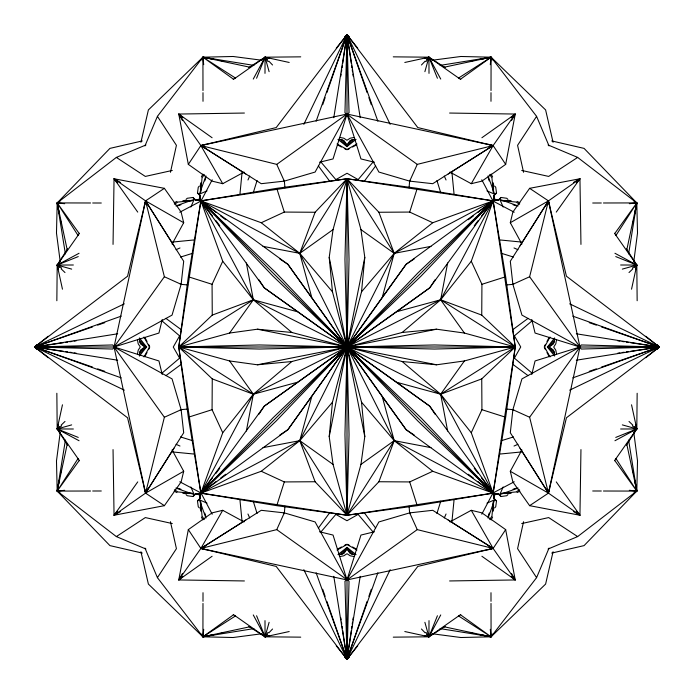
<?xml version="1.0" encoding="UTF-8"?>
<svg xmlns="http://www.w3.org/2000/svg" width="694" height="694" viewBox="0 0 694 694"><rect width="100%" height="100%" fill="white"/><g stroke="black" fill="none" stroke-linecap="round" stroke-linejoin="round"><path stroke-width="1.04" d="M349.412 657.149L347 659.3L347 579.95L360.949 535.065L374.465 531.769M311.727 396.664L299.782 440.655L315.102 481.74L347 515.243L360.949 464.407L364.792 436.604L361.531 402.182L332.469 291.818L299.782 253.345L261.256 222.731L200.878 200.878L264.284 287.863L396.664 382.273L440.655 394.218L481.74 378.898L515.243 347L464.407 333.051L436.604 329.208L402.182 332.469L291.818 361.531L253.345 394.218L222.731 432.744L200.878 493.122L287.863 429.716L382.273 297.336L394.218 253.345L378.898 212.26L347 178.757L347 515.243L417.25 505.674L493.122 493.122L505.674 417.25L515.243 347L505.674 276.75L493.122 200.878L417.25 188.326L347 178.757L276.75 188.326L200.878 200.878L188.326 276.75L178.757 347L188.326 417.25L200.878 493.122L276.75 505.674L347 515.243L493.122 493.122L515.243 347L493.122 200.878L347 178.757L200.878 200.878L178.757 347L200.878 493.122L347 515.243L378.898 481.74L394.218 440.655L382.273 396.664L287.863 264.284L200.878 200.878L222.731 261.256L253.345 299.782L291.818 332.469L402.182 361.531L436.604 364.792L464.407 360.949L515.243 347L481.74 315.102L440.655 299.782L396.664 311.727L264.284 406.137L200.878 493.122L261.256 471.269L299.782 440.655L332.469 402.182L361.531 291.818L364.792 257.396L360.949 229.593L347 178.757L315.102 212.26L299.782 253.345L311.727 297.336M202.986 603.459L202.917 636.806L233.089 637.517L261.525 633.796M202.995 601.308L203.012 592.702M490.988 101.298L491.005 92.692M491.014 90.541L491.083 57.194L460.911 56.483L432.475 60.205M200.453 509.925L200.488 501.71M264.995 73.373L265.056 57.194L300.736 56.847M429.005 620.627L428.944 636.806L393.264 637.153M493.512 192.29L493.547 184.075M222.731 432.744L212.069 409.694L212.26 378.898L178.757 347L212.26 315.102L253.345 299.782L297.336 311.727M481.74 315.102L481.931 284.306L471.269 261.256L493.122 200.878L432.744 222.731L394.218 253.345L361.531 291.818M56.847 300.736L57.194 265.056L67.535 248.886M637.153 393.264L636.806 428.944L626.465 445.114M200.419 200.774L200.445 198.631M493.555 495.369L493.581 493.226M113.044 244.401L114.05 178.757L164.374 188.326L181.125 212.069L183.693 222.731L172.095 244.071M200.566 495.464L200.592 493.365L198.536 493.434M493.434 198.536L493.408 200.635L495.464 200.566M580.956 449.599L579.95 515.243L529.626 505.674L512.875 481.931L510.307 471.269L521.905 449.929M349.412 36.851L347 34.7L344.953 112.81L417.25 164.374L493.122 145.558L515.243 114.05L449.599 113.044M431.017 246.353L394.218 253.345L347 178.757L344.953 259.469L349.047 434.531L347 515.243L299.782 440.655L394.218 253.345L493.122 200.878L440.655 299.782L402.182 332.469M344.588 657.149L347 659.3L349.047 581.19L276.75 529.626L200.878 548.442L178.757 579.95L244.401 580.956M200.566 192.221L200.887 182.696M493.113 511.305L493.434 501.779M284.297 513.673L284.948 506.178M409.052 187.822L409.703 180.327M361.531 402.182L394.218 440.655L432.744 471.269L493.122 493.122L471.269 432.744L440.655 394.218L253.345 299.782L200.878 200.878L299.782 253.345L394.218 440.655L347 515.243L333.051 464.407L329.208 436.604L332.469 402.182M200.687 192.29L202.058 177.959L204.244 174.394M493.313 501.71L491.942 516.041L489.756 519.606M239.898 194.606L242.102 172.034M451.898 521.966L454.102 499.394M203.706 629.319L202.917 636.806L253.891 628.608M490.294 64.681L491.083 57.194L440.109 65.392M36.851 344.588L34.7 347L114.05 347L172.06 315.102L181.125 284.306L183.693 261.256L145.558 200.878L114.05 178.757L137.742 212.104M657.149 344.588L659.3 347L579.95 347L521.94 378.898L512.875 409.694L510.307 432.744L548.442 493.122L579.95 515.243L556.258 481.896M199.976 198.432L200.236 196.385M493.764 497.615L494.024 495.568M60.205 432.475L56.483 460.911L57.194 491.083L109.93 545.614L142.296 553.075M633.796 261.525L637.517 233.089L636.806 202.917L584.07 148.386L551.704 140.925M332.469 291.818L329.208 257.396L333.051 229.593L347 178.757L299.782 253.345L262.983 246.353M200.384 196.072L197.46 193.062L198.276 187.207L199.395 186.044M493.616 497.928L496.54 500.938L495.724 506.794L494.605 507.956M340.841 76.158L341.153 74.032M341.474 71.907L341.786 69.782M342.107 67.656L342.42 65.531M342.732 63.406L347 34.7L357.757 48.207M336.243 645.793L347 659.3L351.268 630.594M351.58 628.469L351.893 626.344M352.214 624.218L352.526 622.093M352.847 619.968L353.159 617.842M333.788 117.694L347 34.7L417.779 127.566L493.122 145.558L505.674 164.374L481.931 181.125L471.269 183.693L449.929 172.095M244.071 521.905L222.731 510.307L212.069 512.875L188.326 529.626L200.878 548.442L276.221 566.434L347 659.3L360.212 576.306M65.392 440.109L57.194 491.083L116.349 536.583L145.905 549.032M628.608 253.891L636.806 202.917L577.651 157.417L548.095 144.968M59.415 479.415L57.194 491.083L59.962 492.749M60.421 474.115L60.82 471.998M137.455 354.148L138.193 350.227L140.275 346.957L138.193 343.773L137.455 339.852M188.326 529.626L178.757 579.95L212.104 556.258M246.353 431.017L253.345 394.218L229.593 360.949L178.757 347L253.345 299.782L246.353 262.983M464.407 333.051L440.655 299.782L447.647 262.983M505.674 164.374L515.243 114.05L481.896 137.742M556.545 339.852L555.807 343.773L553.725 347.043L555.807 350.227L556.545 354.148M633.18 222.002L633.579 219.885M634.585 214.585L636.806 202.917L634.038 201.251M205.936 518.114L199.395 499.81L200.627 493.495M493.373 200.505L494.605 194.19L488.064 175.886M59.285 480.543L57.194 491.083L90.541 491.014M329.208 436.604L364.792 257.396M634.715 213.457L636.806 202.917L603.459 202.986M67.309 443.726L57.194 491.083L64.681 490.294M626.691 250.274L636.806 202.917L629.319 203.706M36.851 349.412L34.7 347L112.81 349.047L114.05 347L145.558 200.878L164.374 188.326M529.626 505.674L548.442 493.122L579.95 347L581.19 344.953L659.3 347L657.149 349.412M62.46 404.802L57.194 428.944L67.535 445.114M631.54 289.198L636.806 265.056L626.465 248.886M170.446 172.286L176.423 145.324L157.417 116.349L202.917 57.194L233.089 56.483L261.525 60.205M523.554 521.715L517.577 548.676L536.583 577.651L491.083 636.806L460.911 637.517L432.475 633.796M140.925 142.296L148.386 109.93L202.917 57.194L253.891 65.392M553.075 551.704L545.614 584.07L491.083 636.806L440.109 628.608M183.693 222.731L145.558 200.878L127.566 276.221L34.7 347L48.207 357.757M510.307 471.269L548.442 493.122L566.434 417.779L659.3 347L645.793 336.243M172.095 449.929L183.693 471.269L181.125 481.931L164.374 505.674L114.05 515.243L113.044 449.599M521.905 244.071L510.307 222.731L512.875 212.069L529.626 188.326L579.95 178.757L580.956 244.401M162.231 319.535L158.935 333.051L114.05 347L112.81 344.953L34.7 347L127.566 417.779L145.558 493.122L164.374 505.674M199.074 200.193L200.262 195.318L199.308 199.36L196.896 200.115M494.926 493.807L493.738 498.682L494.692 494.64L497.104 493.885M531.769 374.465L535.065 360.949L579.95 347L581.19 349.047L659.3 347L566.434 276.221L548.442 200.878L529.626 188.326M144.257 206.109L145.558 200.878L173.977 245.754M137.742 481.896L114.05 515.243L145.558 493.122L164.374 417.25L114.05 347L164.374 276.75L145.558 200.878L147.423 204.747M549.743 487.891L548.442 493.122L529.626 417.25L579.95 347L529.626 276.75L548.442 200.878L579.95 178.757L556.258 212.104M269.116 622.327L265.056 636.806L300.736 637.153M424.884 71.673L428.944 57.194L393.264 56.847M253.249 192.802L257.066 180.509M344.588 36.851L347 34.7L347 114.05L333.051 158.935L319.535 162.231M436.934 513.491L440.751 501.198M58.496 424.832L57.194 428.944L79.506 460.729M635.504 269.168L636.806 265.056L614.494 233.271M204.773 180.934L205.762 177.846M277.079 504.642L284.306 481.931L315.102 481.74M378.898 212.26L409.694 212.069L416.921 189.358M488.238 516.154L489.227 513.066M139.286 355.328L139.945 353.272L146.642 346.939M554.714 338.672L554.055 340.728L547.358 347.061M200.115 196.896L199.308 199.36L195.344 200.262L199.221 199.308M493.885 497.104L494.692 494.64L498.656 493.738L494.779 494.692M322.667 104.768L325.13 97.663M326.9 92.588L347 34.7L348.206 36.496M345.794 657.504L347 659.3L367.1 601.412M368.87 596.337L371.333 589.232M316.126 121.233L347 34.7L347.946 36.635M346.054 657.365L347 659.3L377.874 572.767M200.627 200.505L199.395 194.19L205.936 175.886M488.064 518.114L494.605 499.81L493.373 493.495M139.477 353.003L140.648 350.002L145.818 346.315M554.523 340.997L553.352 343.998L548.182 347.685M256.58 78.249L265.056 57.194L289.198 62.46M437.42 615.751L428.944 636.806L404.802 631.54M139.624 352.994L140.44 350.991L146.148 346.506M554.376 341.006L553.56 343.01L547.852 347.494M183.693 471.269L145.558 493.122L147.18 489.157M546.82 204.843L548.442 200.878L510.307 222.731M186.044 494.605L187.207 495.724L193.062 496.54L194.025 494.267M499.975 199.733L500.938 197.46L506.794 198.276L507.956 199.395M144.968 145.905L157.417 116.349M536.583 577.651L549.032 548.095M190.841 207.038L194.19 199.395L200.505 200.627M493.495 493.373L499.81 494.605L503.159 486.962M247.958 179.989L249.719 176.033M444.281 517.967L446.042 514.011M244.071 172.095L222.731 183.693L212.069 181.125L188.326 164.374L200.878 145.558L347 114.05L378.898 172.06L409.694 181.125L417.25 164.374M276.75 529.626L284.306 512.875L315.102 521.94L347 579.95L493.122 548.442L505.674 529.626L481.931 512.875L471.269 510.307L449.929 521.905M212.26 315.102L212.069 284.306L222.731 261.256M471.269 432.744L481.931 409.694L481.74 378.898M303.816 124.365L347 34.7L390.184 124.365M144.257 487.891L145.558 493.122L147.423 489.253M546.577 204.747L548.442 200.878L549.743 206.109M303.816 569.635L347 659.3L390.184 569.635M346.054 36.635L347 34.7L377.874 121.233M316.126 572.767L347 659.3L347.946 657.365M201.39 176.979L202.848 174.107M491.152 519.893L492.61 517.021M200.618 201.789L212.208 179.789M148.533 349.689L149.54 347.772M544.46 346.228L545.467 344.311M481.792 514.211L493.382 492.211M333.051 464.407L299.782 440.655L200.878 493.122L253.345 394.218L440.655 299.782L471.269 261.256M253.267 79.064L265.056 57.194L269.168 58.496M440.733 614.936L428.944 636.806L424.832 635.504M262.974 60.985L265.056 57.194L267.303 59.537M143.988 356.968L149.696 346.566M544.304 347.434L550.012 337.032M431.026 633.015L428.944 636.806L426.697 634.463M336.243 48.207L347 34.7L349.047 112.81L347 114.05L315.102 172.06L284.306 181.125L261.256 183.693L200.878 145.558L178.757 114.05L244.401 113.044M357.757 645.793L347 659.3L344.953 581.19L347 579.95L378.898 521.94L409.694 512.875L432.744 510.307L493.122 548.442L515.243 579.95L449.599 580.956M144.933 356.326L147.033 352.561M546.967 341.439L549.067 337.674M206.109 549.743L200.878 548.442L222.731 510.307M471.269 183.693L493.122 145.558L487.891 144.257M182.539 573.4L178.757 579.95L182.791 576.384M511.461 120.6L515.243 114.05L511.209 117.616M201.251 59.962L202.917 57.194L214.585 59.415M492.749 634.038L491.083 636.806L479.415 634.585M145.558 493.122L183.693 432.744L181.125 409.694L172.06 378.898L114.05 347L145.558 493.122L173.977 448.246M520.023 245.754L548.442 200.878L579.95 347L535.065 333.051L531.769 319.535M548.442 200.878L510.307 261.256L512.875 284.306L521.94 315.102L579.95 347M78.101 458.448L57.194 491.083L79.281 460.417M615.899 235.552L636.806 202.917L614.719 233.583M214.585 634.585L202.917 636.806L157.417 577.651L176.423 548.676L170.446 521.715M479.415 59.415L491.083 57.194L536.583 116.349L517.577 145.324L523.554 172.286M258.905 414.275L264.284 406.137L429.716 287.863L493.122 200.878L406.137 264.284L382.273 297.336M435.095 279.725L429.716 287.863L396.664 311.727M345.794 36.496L347 34.7L367.1 92.588M326.9 601.412L347 659.3L348.206 657.504M425.916 61.671L428.944 57.194L445.114 67.535M268.084 632.329L265.056 636.806L248.886 626.465M79.506 233.271L57.194 265.056L62.46 289.198M614.494 460.729L636.806 428.944L631.54 404.802M346.315 145.818L350.002 140.648L353.003 139.477M347.685 548.182L343.998 553.352L340.997 554.523M297.336 382.273L253.345 394.218L178.757 347L229.593 333.051L253.345 299.782M447.647 431.017L440.655 394.218L464.407 360.949M364.046 181.585L375.654 165.892M318.346 528.108L329.954 512.415M360.212 117.694L347 34.7L276.221 127.566L200.878 145.558L222.731 183.693M216.259 481.419L200.878 493.122L212.581 477.741M215.834 473.473L219.738 468.346M474.262 225.654L478.166 220.527M481.419 216.259L493.122 200.878L477.741 212.581M333.788 576.306L347 659.3L417.779 566.434L493.122 548.442L471.269 510.307M139.39 356.057L146.564 346.965L139.39 337.943M346.506 146.148L350.991 140.44L352.994 139.624M347.494 547.852L343.01 553.56L341.006 554.376M554.61 337.943L547.436 347.035L554.61 356.057M373.572 161.433L358.139 179.616L347.035 173.266L335.861 179.616L320.428 161.433M320.428 532.567L335.861 514.384L346.965 520.734L358.139 514.384L373.572 532.567M117.616 511.209L114.05 515.243L120.6 511.461M576.384 182.791L579.95 178.757L573.4 182.539M346.939 146.642L353.272 139.945L355.328 139.286M347.061 547.358L340.728 554.055L338.672 554.714M200.878 493.122L273.063 417.779L420.937 276.221L493.122 200.878L417.779 273.063L276.221 420.937L200.878 493.122L493.122 200.878M421.449 64.993L425.196 61.098M426.697 59.537L428.944 57.194L460.729 79.506M267.303 634.463L265.056 636.806L233.271 614.494M268.804 632.902L272.551 629.007M493.616 196.072L496.54 193.062L495.724 187.207L494.605 186.044M199.395 507.956L198.276 506.794L197.46 500.938L200.384 497.928M193.062 496.54L196.072 493.616M497.928 200.384L500.938 197.46M186.044 199.395L187.207 198.276L193.062 197.46L196.072 200.384M59.537 426.697L57.194 428.944L60.985 431.026M61.098 425.196L64.993 421.449M629.007 272.551L632.902 268.804M634.463 267.303L636.806 265.056L633.015 262.974M507.956 494.605L506.794 495.724L500.938 496.54L497.928 493.616M161.433 373.572L179.616 358.139L173.266 347.035L179.616 335.861L161.433 320.428M532.567 320.428L514.384 335.861L520.734 346.965L514.384 358.139L532.567 373.572M36.496 348.206L34.7 347L48.207 336.243M645.793 357.757L659.3 347L657.504 345.794M356.057 139.39L346.965 146.564L337.943 139.39M337.943 554.61L347.035 547.436L356.057 554.61M145.905 144.968L116.349 157.417L57.194 202.917L56.483 233.089L60.205 261.525M548.095 549.032L577.651 536.583L636.806 491.083L637.517 460.911L633.796 432.475M468.346 219.738L473.473 215.834M220.527 478.166L225.654 474.262M165.892 375.654L181.585 364.046M512.415 329.954L528.108 318.346M460.417 79.281L491.083 57.194L545.614 109.93L553.075 142.296M233.583 614.719L202.917 636.806L148.386 584.07L140.925 551.704M206.109 144.257L200.878 145.558L276.75 164.374L347 114.05L493.122 145.558L448.246 173.977M245.754 520.023L200.878 548.442L347 579.95L417.25 529.626L493.122 548.442L487.891 549.743M299.782 253.345L333.051 229.593M360.949 464.407L394.218 440.655L431.017 447.647M233.271 79.506L265.056 57.194L268.084 61.671M460.729 614.494L428.944 636.806L425.916 632.329M61.671 425.916L57.194 428.944L79.064 440.733M632.329 268.084L636.806 265.056L614.936 253.267M36.635 347.946L34.7 347L36.496 345.794M657.504 348.206L659.3 347L657.365 346.054M414.275 258.905L406.137 264.284L287.863 429.716L279.725 435.095M577.651 157.417L548.676 176.423L521.715 170.446M116.349 536.583L145.324 517.577L172.286 523.554M458.448 78.101L491.083 57.194L492.749 59.962M235.552 615.899L202.917 636.806L201.251 634.038M248.886 67.535L265.056 57.194L269.116 71.673M445.114 626.465L428.944 636.806L424.884 622.327M489.157 147.18L493.122 145.558L432.744 183.693L409.694 181.125M402.182 361.531L440.655 394.218L515.243 347L440.655 299.782M204.843 546.82L200.878 548.442L261.256 510.307L284.306 512.875M174.394 204.244L177.959 202.058L192.29 200.687M519.606 489.756L516.041 491.942L501.71 493.313M59.962 201.251L57.194 202.917L65.392 253.891M634.038 492.749L636.806 491.083L628.608 440.109M352.561 147.033L356.326 144.933M337.674 549.067L341.439 546.967M60.985 262.974L57.194 265.056L58.496 269.168M346.566 149.696L356.968 143.988M337.032 550.012L347.434 544.304M633.015 431.026L636.806 428.944L635.504 424.832M79.064 253.267L57.194 265.056L59.537 267.303M614.936 440.733L636.806 428.944L634.463 426.697M179.789 212.208L201.789 200.618M492.211 493.382L514.211 481.792M347.772 149.54L349.689 148.533M344.311 545.467L346.228 544.46M174.107 202.848L176.979 201.39M517.021 492.61L519.893 491.152M124.365 390.184L34.7 347L36.635 346.054M657.365 347.946L659.3 347L569.635 303.816M121.233 377.874L34.7 347L124.365 303.816M489.253 147.423L493.122 145.558M200.878 548.442L204.747 546.577M569.635 390.184L659.3 347L572.767 316.126M261.256 222.731L284.306 212.069L315.102 212.26M378.898 481.74L409.694 481.931L432.744 471.269M164.374 417.25L181.125 409.694M512.875 284.306L529.626 276.75M176.033 249.719L179.989 247.958M514.011 446.042L517.967 444.281M199.395 194.19L207.038 190.841M486.962 503.159L494.605 499.81M494.267 194.025L496.54 193.062M197.46 500.938L199.733 499.975M78.249 256.58L57.194 265.056L61.671 268.084M615.751 437.42L636.806 428.944L632.329 425.916M175.886 205.936L194.19 199.395M499.81 494.605L518.114 488.064M92.588 367.1L34.7 347L121.233 316.126M572.767 377.874L659.3 347L601.412 326.9M117.694 360.212L34.7 347L92.588 326.9M97.663 325.13L104.768 322.667M589.232 371.333L596.337 368.87M601.412 367.1L659.3 347L576.306 333.788M177.846 205.762L180.934 204.773M481.931 284.306L504.642 277.079M189.358 416.921L212.069 409.694M513.066 489.227L516.154 488.238M424.832 58.496L428.944 57.194L431.026 60.985M269.168 635.504L265.056 636.806L262.974 633.015M180.509 257.066L192.802 253.249M501.198 440.751L513.491 436.934M622.327 269.116L636.806 265.056L637.153 300.736M71.673 424.884L57.194 428.944L56.847 393.264M142.296 140.925L109.93 148.386L57.194 202.917L59.415 214.585M551.704 553.075L584.07 545.614L636.806 491.083L634.585 479.415M172.286 170.446L145.324 176.423L116.349 157.417M521.715 523.554L548.676 517.577L577.651 536.583M404.802 62.46L428.944 57.194L440.733 79.064M289.198 631.54L265.056 636.806L253.267 614.936M443.726 67.309L491.083 57.194L480.543 59.285M250.274 626.691L202.917 636.806L213.457 634.715M229.593 360.949L257.396 364.792L436.604 329.208M493.495 200.627L499.81 199.395L518.114 205.936M175.886 488.064L194.19 494.605L200.505 493.373M471.998 60.82L474.115 60.421M262.983 447.647L299.782 440.655M219.885 633.579L222.002 633.18M354.148 137.455L350.227 138.193L346.957 140.275L343.773 138.193L339.852 137.455M339.852 556.545L343.773 555.807L347.043 553.725L350.227 555.807L354.148 556.545M63.406 351.268L34.7 347L117.694 333.788M576.306 360.212L659.3 347L630.594 342.732M34.7 347L63.406 342.732M65.531 342.42L67.656 342.107M69.782 341.786L71.907 341.474M74.032 341.153L76.158 340.841M617.842 353.159L619.968 352.847M622.093 352.526L624.218 352.214M626.344 351.893L628.469 351.58M630.594 351.268L659.3 347M229.593 333.051L257.396 329.208L291.818 332.469M196.385 200.236L198.432 199.976M495.568 494.024L497.615 493.764M172.034 242.102L194.606 239.898M499.394 454.102L521.966 451.898M257.396 364.792L291.818 361.531M506.178 284.948L513.673 284.297M180.327 409.703L187.822 409.052M182.696 200.887L192.221 200.566M501.779 493.434L511.305 493.113M178.757 347L259.469 344.953L434.531 349.047L515.243 347L434.531 344.953L259.469 349.047L178.757 347L515.243 347M198.631 200.445L200.774 200.419M493.226 493.581L495.369 493.555M501.71 200.488L509.925 200.453M73.373 264.995L57.194 265.056L71.673 269.116M620.627 429.005L636.806 428.944L622.327 424.884M184.075 493.547L192.29 493.512M592.702 203.012L601.308 202.995M92.692 491.005L101.298 490.988M90.541 202.986L57.194 202.917L59.285 213.457M92.692 202.995L101.298 203.012M592.702 490.988L601.308 491.005M603.459 491.014L636.806 491.083L634.715 480.543M620.627 264.995L636.806 265.056L615.751 256.58M73.373 429.005L57.194 428.944L78.249 437.42M184.075 200.453L192.29 200.488M501.71 493.512L509.925 493.547M493.226 200.419L495.369 200.445M198.631 493.555L200.774 493.581M198.536 200.566L200.635 200.592L200.566 198.536M495.464 493.434L493.365 493.408L493.434 495.464M501.779 200.566L511.305 200.887M182.696 493.113L192.221 493.434M180.327 284.297L187.822 284.948M506.178 409.052L513.673 409.703M501.71 200.687L516.041 202.058L519.606 204.244M192.29 493.313L177.959 491.942L174.394 489.756M499.394 239.898L521.966 242.102M172.034 451.898L194.606 454.102M64.681 203.706L57.194 202.917L67.309 250.274M629.319 490.294L636.806 491.083L626.691 443.726M495.568 199.976L497.615 200.236M196.385 493.764L198.432 494.024M617.842 340.841L619.968 341.153M622.093 341.474L624.218 341.786M626.344 342.107L628.469 342.42M65.531 351.58L67.656 351.893M69.782 352.214L71.907 352.526M74.032 352.847L76.158 353.159M219.885 60.421L222.002 60.82M471.998 633.18L474.115 633.579M213.457 59.285L202.917 57.194L202.986 90.541M257.396 329.208L436.604 364.792M480.543 634.715L491.083 636.806L491.014 603.459M250.274 67.309L202.917 57.194L203.706 64.681M443.726 626.691L491.083 636.806L490.294 629.319M494.779 199.308L498.682 200.262L494.64 199.308L493.885 196.896M199.221 494.692L195.318 493.738L199.36 494.692L200.115 497.104M374.465 162.231L360.949 158.935L347 114.05M319.535 531.769L333.051 535.065L347 579.95M501.198 253.249L513.491 257.066M114.05 347L158.935 360.949L162.231 374.465M180.509 436.934L192.802 440.751M189.358 277.079L212.069 284.306M481.931 409.694L504.642 416.921M338.672 139.286L340.728 139.945L347.061 146.642M513.066 204.773L516.154 205.762M177.846 488.238L180.934 489.227M355.328 554.714L353.272 554.055L346.939 547.358M497.104 200.115L494.64 199.308L493.738 195.344L494.926 200.193M196.896 493.885L199.36 494.692L200.262 498.656L199.074 493.807M589.232 322.667L596.337 325.13M97.663 368.87L104.768 371.333M212.26 378.898L253.345 394.218M340.997 139.477L343.998 140.648L347.685 145.818M353.003 554.523L350.002 553.352L346.315 548.182M341.006 139.624L343.01 140.44L347.494 146.148M352.994 554.376L350.991 553.56L346.506 547.852M245.754 173.977L200.878 145.558L204.843 147.18M489.157 546.82L493.122 548.442L448.246 520.023M197.46 193.062L199.733 194.025M494.267 499.975L496.54 500.938M486.962 190.841L494.605 194.19M199.395 499.81L207.038 503.159M514.011 247.958L517.967 249.719M176.033 444.281L179.989 446.042M512.875 409.694L529.626 417.25M164.374 276.75L181.125 284.306M409.694 212.069L432.744 222.731M261.256 471.269L284.306 481.931M200.878 145.558L204.747 147.423M489.253 546.577L493.122 548.442M517.021 201.39L519.893 202.848M174.107 491.152L176.979 492.61M344.311 148.533L346.228 149.54M347.772 544.46L349.689 545.467M492.211 200.618L514.211 212.208M179.789 481.792L201.789 493.382M394.218 440.655L493.122 493.122L440.655 394.218M337.032 143.988L347.434 149.696M346.566 544.304L356.968 550.012M337.674 144.933L341.439 147.033M352.561 546.967L356.326 549.067M120.6 182.539L114.05 178.757L117.616 182.791M573.4 511.461L579.95 515.243L576.384 511.209M235.552 78.101L202.917 57.194L233.583 79.281M458.448 615.899L491.083 636.806L460.417 614.719M279.725 258.905L287.863 264.284L406.137 429.716L493.122 493.122L429.716 406.137L396.664 382.273M414.275 435.095L406.137 429.716L382.273 396.664M212.104 137.742L178.757 114.05L188.326 164.374M481.896 556.258L515.243 579.95L505.674 529.626M548.182 346.315L553.352 350.002L554.523 353.003M360.949 229.593L394.218 253.345M145.818 347.685L140.648 343.998L139.477 340.997M512.415 364.046L528.108 375.654M165.892 318.346L181.585 329.954M212.581 216.259L200.878 200.878L216.259 212.581M220.527 215.834L225.654 219.738M468.346 474.262L473.473 478.166M477.741 481.419L493.122 493.122L481.419 477.741M547.852 346.506L553.56 350.991L554.376 352.994M146.148 347.494L140.44 343.01L139.624 341.006M182.791 117.616L178.757 114.05L182.539 120.6M511.209 576.384L515.243 579.95L511.461 573.4M547.358 346.939L554.055 353.272L554.714 355.328M146.642 347.061L139.945 340.728L139.286 338.672M200.878 200.878L276.221 273.063L417.779 420.937L493.122 493.122L420.937 417.779L273.063 276.221L200.878 200.878L493.122 493.122M629.007 421.449L632.902 425.196M61.098 268.804L64.993 272.551M268.804 61.098L272.551 64.993M421.449 629.007L425.196 632.902M474.262 468.346L478.166 473.473M215.834 220.527L219.738 225.654M318.346 165.892L329.954 181.585M364.046 512.415L375.654 528.108M614.719 460.417L636.806 491.083L615.899 458.448M79.281 233.583L57.194 202.917L78.101 235.552M435.095 414.275L429.716 406.137L264.284 287.863L258.905 279.725M520.023 448.246L548.442 493.122L546.82 489.157M489.756 174.394L491.942 177.959L493.313 192.29M204.244 519.606L202.058 516.041L200.687 501.71M546.967 352.561L549.067 356.326M144.933 337.674L147.033 341.439M544.304 346.566L550.012 356.968M143.988 337.032L149.696 347.434M481.792 179.789L493.382 201.789M200.618 492.211L212.208 514.211M544.46 347.772L545.467 349.689M148.533 344.311L149.54 346.228M491.152 174.107L492.61 176.979M201.39 517.021L202.848 519.893M546.577 489.253L548.442 493.122M276.75 164.374L284.306 181.125M409.694 512.875L417.25 529.626M444.281 176.033L446.042 179.989M247.958 514.011L249.719 517.967M499.81 199.395L503.159 207.038M190.841 486.962L194.19 494.605M536.583 116.349L549.032 145.905M144.968 548.095L157.417 577.651M499.975 494.267L500.938 496.54M193.062 197.46L194.025 199.733M145.558 200.878L147.18 204.843M437.42 78.249L428.944 57.194L429.005 73.373M256.58 615.751L265.056 636.806L264.995 620.627M368.87 97.663L371.333 104.768M322.667 589.232L325.13 596.337M488.238 177.846L489.227 180.934M204.773 513.066L205.762 516.154M409.694 481.931L416.921 504.642M277.079 189.358L284.306 212.069M436.934 180.509L440.751 192.802M253.249 501.198L257.066 513.491M329.208 257.396L364.792 436.604M633.18 471.998L633.579 474.115M60.421 219.885L60.82 222.002M347 34.7L351.268 63.406M351.58 65.531L351.893 67.656M352.214 69.782L352.526 71.907M352.847 74.032L353.159 76.158M340.841 617.842L341.153 619.968M341.474 622.093L341.786 624.218M342.107 626.344L342.42 628.469M342.732 630.594L347 659.3M493.764 196.385L494.024 198.432M199.976 495.568L200.236 497.615M451.898 172.034L454.102 194.606M239.898 499.394L242.102 521.966M409.052 506.178L409.703 513.673M284.297 180.327L284.948 187.822M493.113 182.696L493.434 192.221M200.566 501.779L200.887 511.305M347 178.757L349.047 259.469L344.953 434.531L347 515.243M493.555 198.631L493.581 200.774M200.419 493.226L200.445 495.369M493.512 501.71L493.547 509.925M200.453 184.075L200.488 192.29M490.988 592.702L491.005 601.308M202.995 92.692L203.012 101.298"/></g></svg>
